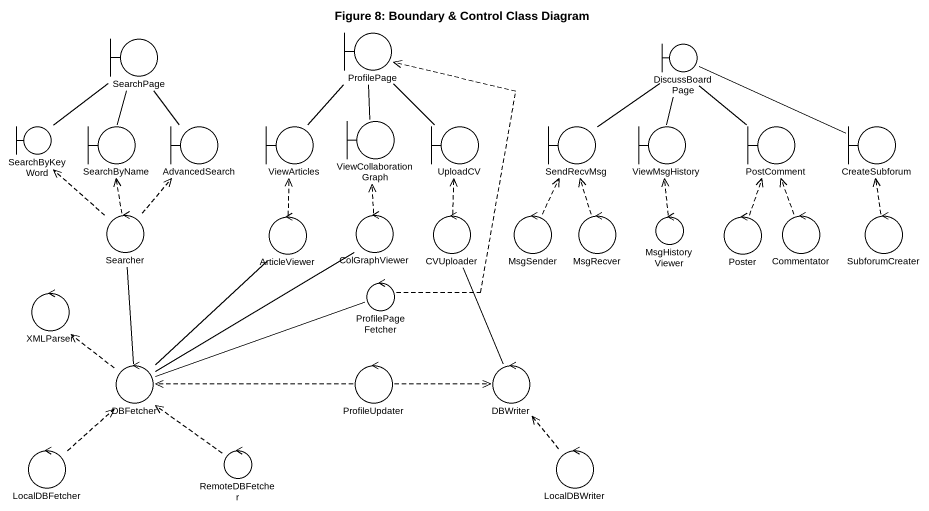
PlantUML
@startuml
title Figure 8: Boundary & Control Class Diagram
boundary ProfilePage
boundary SearchPage
boundary DiscussBoardPage
boundary SearchByKeyWord
boundary SearchByName
boundary AdvancedSearch
boundary ViewArticles
boundary ViewCollaborationGraph
boundary UploadCV
boundary SendRecvMsg
boundary ViewMsgHistory
boundary PostComment
boundary CreateSubforum
control Searcher
control ArticleViewer
control ColGraphViewer
control CVUploader
control MsgSender
control MsgRecver
control MsgHistoryViewer
control Poster
control Commentator
control SubforumCreater
control XMLParser
control ProfilePageFetcher
control DBFetcher
control ProfileUpdater
control DBWriter
control LocalDBFetcher
control RemoteDBFetcher
control LocalDBWriter
SearchByKeyWord -up- SearchPage
SearchByName -up- SearchPage
AdvancedSearch -up- SearchPage
ViewArticles -up- ProfilePage
ViewCollaborationGraph -up- ProfilePage
UploadCV -up- ProfilePage
SendRecvMsg -up- DiscussBoardPage
ViewMsgHistory -up- DiscussBoardPage
PostComment -up- DiscussBoardPage
CreateSubforum -left- DiscussBoardPage
Searcher .up.> SearchByKeyWord
Searcher .up.> SearchByName
Searcher .up.> AdvancedSearch
ArticleViewer .up.> ViewArticles
ColGraphViewer .up.> ViewCollaborationGraph
CVUploader .up.> UploadCV
MsgSender .up.> SendRecvMsg
MsgRecver .up.> SendRecvMsg
MsgHistoryViewer .up.> ViewMsgHistory
Poster .up.> PostComment
Commentator .up.> PostComment
SubforumCreater .up.> CreateSubforum
ProfilePageFetcher .up.> ProfilePage
DBFetcher -up- Searcher
DBFetcher -up- ArticleViewer
DBFetcher -up- ColGraphViewer
DBFetcher .up.> XMLParser
DBFetcher -right- ProfilePageFetcher
ProfileUpdater .left.> DBFetcher
ProfileUpdater .right.> DBWriter
DBWriter -up- CVUploader
LocalDBFetcher .up.> DBFetcher
RemoteDBFetcher .up.> DBFetcher
LocalDBWriter .up.> DBWriter
@enduml
